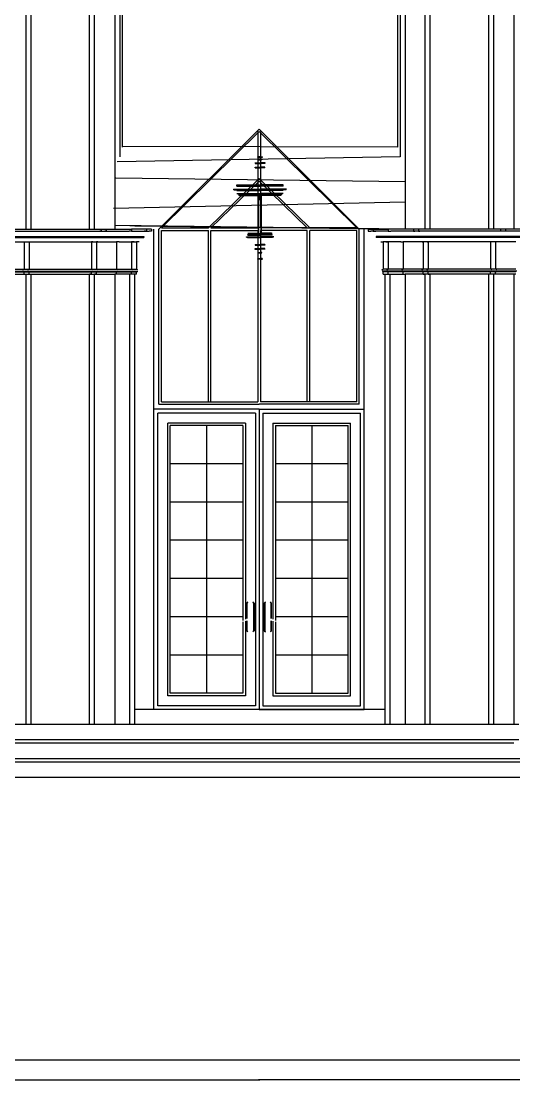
# Model space of a CAD drawing. Header units: metres. Extents: x -770 to 770, y 0 to 641.
# Drawn here: x -95 to 101.7, y 0 to 423.1 of the extents above; entities that cross this region are included whole.
import ezdxf

# ---------------------------------------------------------------- set-up
doc = ezdxf.new("R2010")
doc.units = ezdxf.units.M

msp = doc.modelspace()

# ---------------------------------------------------------------- linework, layer by layer
at = {"layer": 'EL-Door'}
for p, q in [((-40, 340), (0, 380)), ((-39, 340.5), (0, 379)), ((-0.5, 379), (-0.5, 340.5)), ((40, 340), (0, 380)), ((39, 340.5), (0, 379)), ((0.5, 379), (0.5, 340.5)), ((-20.24, 340.5), (0, 360.25)), ((20.24, 340.5), (0, 360.25)), ((-19.24, 340.5), (0, 359.25)), ((19.24, 340.5), (0, 359.25)), ((-42, 268), (-42, 340)), ((-40, 270), (-40, 340)), ((-39, 340.5), (-20.24, 340.5)), ((-39, 339.5), (-20.25, 339.5)), ((-39, 271), (-39, 339.5)), ((-20.25, 271), (-20.25, 339.5)), ((-19.25, 339.5), (-0.5, 339.5)), ((-19.25, 271), (-19.25, 339.5)), ((-19.24, 340.5), (-0.5, 340.5)), ((-0.5, 339.5), (-0.5, 271)), ((19.24, 340.5), (0.5, 340.5)), ((19.25, 339.5), (0.5, 339.5)), ((0.5, 339.5), (0.5, 271)), ((19.25, 271), (19.25, 339.5)), ((39, 340.5), (20.24, 340.5)), ((39, 339.5), (20.25, 339.5)), ((20.25, 271), (20.25, 339.5)), ((39, 271), (39, 339.5)), ((40, 270), (40, 340)), ((42, 268), (42, 340)), ((-39, 271), (-0.5, 271)), ((39, 271), (0.5, 271)), ((-42, 148), (-42, 268)), ((0, 268), (-42, 268)), ((-40, 270), (0, 270)), ((40, 270), (0, 270)), ((0, 268), (0, 148)), ((0, 268), (0, 148)), ((0, 268), (42, 268)), ((42, 148), (42, 268)), ((-1.5, 266.5), (-40.5, 266.5)), ((-40.5, 149.5), (-40.5, 266.5)), ((-36.5, 153.5), (-36.5, 262.5)), ((-5.5, 262.5), (-36.5, 262.5)), ((-5.5, 262.5), (-5.5, 184.08)), ((-1.5, 266.5), (-1.5, 149.5)), ((1.5, 266.5), (1.5, 149.5)), ((1.5, 266.5), (40.5, 266.5)), ((5.5, 262.5), (5.5, 184.08)), ((5.5, 262.5), (36.5, 262.5)), ((36.5, 153.5), (36.5, 262.5)), ((40.5, 149.5), (40.5, 266.5)), ((-6.5, 261.5), (-35.5, 261.5)), ((-35.5, 154.5), (-35.5, 261.5)), ((-21, 261.5), (-21, 154.5)), ((-6.5, 261.5), (-6.5, 183.58)), ((6.5, 261.5), (6.5, 183.58)), ((6.5, 261.5), (35.5, 261.5)), ((21, 261.5), (21, 154.5)), ((35.5, 154.5), (35.5, 261.5)), ((-6.5, 246.21), (-35.5, 246.21)), ((35.5, 246.21), (6.5, 246.21)), ((-6.5, 230.93), (-35.5, 230.93)), ((35.5, 230.93), (6.5, 230.93)), ((-6.5, 215.64), (-35.5, 215.64)), ((35.5, 215.64), (6.5, 215.64)), ((-6.5, 200.36), (-35.5, 200.36)), ((35.5, 200.36), (6.5, 200.36)), ((-5, 190.5), (-4.5, 191)), ((-5, 184.34), (-5, 190.5)), ((-4.75, 190.5), (-4.5, 190.75)), ((-4.75, 184.43), (-4.75, 190.5)), ((-4.5, 191), (-4.5, 191)), ((-2.5, 191), (-2.5, 191)), ((-2.5, 191), (-2, 190.5)), ((-2.5, 190.75), (-2.25, 190.5)), ((-2.25, 190.5), (-2.25, 179.5)), ((-2, 190.5), (-2, 179.5)), ((2.5, 191), (2, 190.5)), ((2, 190.5), (2, 179.5)), ((2.5, 190.75), (2.25, 190.5)), ((2.25, 190.5), (2.25, 179.5)), ((2.5, 191), (2.5, 191)), ((5, 190.5), (4.5, 191)), ((4.5, 191), (4.5, 191)), ((4.75, 190.5), (4.5, 190.75)), ((4.75, 184.43), (4.75, 190.5)), ((5, 184.34), (5, 190.5)), ((-6.5, 185.07), (-35.5, 185.07)), ((-6.5, 183), (-6.5, 154.5)), ((-5.5, 183.32), (-5.5, 153.5)), ((-5, 179.5), (-5, 183.46)), ((-4.75, 179.5), (-4.75, 183.5)), ((4.75, 179.5), (4.75, 183.5)), ((5, 179.5), (5, 183.46)), ((5.5, 183.32), (5.5, 153.5)), ((35.5, 185.07), (6.5, 185.07)), ((6.5, 183), (6.5, 154.5)), ((-4.5, 179), (-5, 179.5)), ((-4.5, 179.25), (-4.75, 179.5)), ((-4.5, 179), (-4.5, 179)), ((-2, 179.5), (-2.5, 179)), ((-2.25, 179.5), (-2.5, 179.25)), ((-2.5, 179), (-2.5, 179)), ((2, 179.5), (2.5, 179)), ((2.25, 179.5), (2.5, 179.25)), ((2.5, 179), (2.5, 179)), ((4.5, 179), (5, 179.5)), ((4.5, 179.25), (4.75, 179.5)), ((4.5, 179), (4.5, 179)), ((-6.5, 169.79), (-35.5, 169.79)), ((35.5, 169.79), (6.5, 169.79)), ((-5.5, 153.5), (-36.5, 153.5)), ((-6.5, 154.5), (-35.5, 154.5)), ((5.5, 153.5), (36.5, 153.5)), ((6.5, 154.5), (35.5, 154.5)), ((-1.5, 149.5), (-40.5, 149.5)), ((1.5, 149.5), (40.5, 149.5)), ((0, 148), (-42, 148)), ((0, 148), (42, 148))]:
    msp.add_line(p, q, dxfattribs=at)
at = {"layer": 'EL-Stair'}
for p, q in [((103.71, 142, -115.5), (-103.09, 142)), ((-103.09, 136), (103.71, 136, -115.5)), ((-115.09, 128.5), (115.71, 128.5, -115.5)), ((-127.09, 121), (127.71, 121, -115.5))]:
    msp.add_line(p, q, dxfattribs=at)
at = {"layer": 'FP-Footing'}
for p, q in [((-769.69, 8, -523), (769.69, 8, -523.01)), ((-769.69, 0, -523), (0.31, 0)), ((769.69, 0, -523.01), (-0.31, 0))]:
    msp.add_line(p, q, dxfattribs=at)
at = {"layer": 'FP-Hatch'}
for p, q in [((-0.49, 368.93), (-0.61, 368.81)), ((-0.61, 368.81), (-0.61, 368.81)), ((-0.61, 368.81), (-0.49, 368.69)), ((-0.39, 368.93), (-0.49, 368.93)), ((-0.42, 368.69), (-0.49, 368.69)), ((-0.42, 368.69), (0.37, 368.69)), ((0.37, 368.93), (-0.39, 368.93)), ((0.37, 368.93), (1.12, 368.93)), ((1.15, 368.69), (0.37, 368.69)), ((1.12, 368.93), (1.22, 368.93)), ((1.15, 368.69), (1.22, 368.69)), ((1.22, 368.93), (1.34, 368.81)), ((1.34, 368.81), (1.22, 368.69)), ((1.34, 368.81), (1.34, 368.81)), ((-1.67, 366.48), (-1.58, 366.48)), ((-1.58, 366.48), (0.37, 366.48)), ((-1.58, 366.48), (-1.58, 366.24)), ((-1.58, 366.24), (0.37, 366.24)), ((-1.58, 364.53), (-1.58, 364.77)), ((-1.58, 364.77), (-1.34, 364.77)), ((-1.58, 364.53), (0.37, 364.53)), ((-1.34, 364.77), (0.37, 364.77)), ((-0.24, 367.96), (-0.36, 367.84)), ((-0.36, 367.84), (-0.36, 367.72)), ((-0.36, 367.72), (0.37, 367.72)), ((-0.24, 367.96), (0.37, 367.96)), ((0.98, 367.96), (0.37, 367.96)), ((1.1, 367.72), (0.37, 367.72)), ((2.32, 366.48), (0.37, 366.48)), ((2.32, 366.24), (0.37, 366.24)), ((2.07, 364.77), (0.37, 364.77)), ((2.32, 364.53), (0.37, 364.53)), ((0.98, 367.96), (1.1, 367.84)), ((1.1, 367.84), (1.1, 367.72)), ((2.32, 364.77), (2.07, 364.77)), ((2.4, 366.48), (2.32, 366.48)), ((2.32, 366.48), (2.32, 366.24)), ((2.32, 364.53), (2.32, 364.77)), ((-10.2, 355.98), (-10.11, 355.98)), ((-10.11, 355.75), (-10.11, 355.98)), ((-10.11, 355.98), (0.37, 355.98)), ((-10.11, 355.75), (-9.14, 355.75)), ((-9.14, 355.75), (0.37, 355.75)), ((-8.9, 357.22), (-8.9, 357.7)), ((-8.9, 357.7), (0.37, 357.7)), ((-8.9, 357.22), (0.37, 357.22)), ((-8.9, 355.51), (0.37, 355.51)), ((9.63, 357.7), (0.37, 357.7)), ((9.63, 357.22), (0.37, 357.22)), ((10.85, 355.98), (0.37, 355.98)), ((9.87, 355.75), (0.37, 355.75)), ((9.63, 355.51), (0.37, 355.51)), ((9.63, 357.22), (9.63, 357.7)), ((10.85, 355.75), (9.87, 355.75)), ((10.85, 355.75), (10.85, 355.98)), ((10.94, 355.98), (10.85, 355.98)), ((-8.9, 354.29), (-8.7, 354.29)), ((-8.7, 354.29), (0.37, 354.29)), ((-8.26, 354.05), (-8.46, 354.05)), ((-8.26, 354.05), (0.37, 354.05)), ((-8.15, 353.56), (-8.25, 353.56)), ((-8.15, 353.56), (0.12, 353.56)), ((-7.91, 353.46), (-0.22, 353.46)), ((-0.22, 338.32), (-0.22, 353.56)), ((-0.12, 338.32), (-0.12, 353.56)), ((0.61, 354.05), (0.12, 354.05)), ((0.12, 354.05), (0.12, 351.61)), ((9.43, 354.29), (0.37, 354.29)), ((8.99, 354.05), (0.37, 354.05)), ((0.61, 351.61), (0.61, 354.05)), ((8.89, 353.56), (0.61, 353.56)), ((0.85, 338.32), (0.85, 353.56)), ((0.95, 338.32), (0.95, 353.56)), ((8.64, 353.46), (0.95, 353.46)), ((8.89, 353.56), (8.99, 353.56)), ((8.99, 354.05), (9.19, 354.05)), ((9.63, 354.29), (9.43, 354.29)), ((-5.1, 336.9), (-5.02, 336.9)), ((-5.02, 336.79), (-5.02, 336.9)), ((-5.02, 336.9), (0.37, 336.9)), ((-5.02, 336.79), (-4.77, 336.79)), ((-4.77, 336.79), (0.37, 336.79)), ((-4.65, 336.66), (-3.69, 336.66)), ((-4.44, 338.32), (-4.53, 338.28)), ((-4.51, 337.59), (-4.51, 337.83)), ((-4.51, 337.83), (0.37, 337.83)), ((-4.51, 337.59), (0.37, 337.59)), ((-4.44, 338.32), (0.37, 338.32)), ((-4.22, 338.42), (-0.22, 338.42)), ((-3.69, 336.66), (0.37, 336.66)), ((5.18, 338.32), (0.37, 338.32)), ((5.24, 337.83), (0.37, 337.83)), ((5.24, 337.59), (0.37, 337.59)), ((5.75, 336.9), (0.37, 336.9)), ((5.51, 336.79), (0.37, 336.79)), ((4.42, 336.66), (0.37, 336.66)), ((4.95, 338.42), (0.95, 338.42)), ((5.39, 336.66), (4.42, 336.66)), ((5.18, 338.32), (5.26, 338.28)), ((5.24, 337.59), (5.24, 337.83)), ((5.75, 336.79), (5.51, 336.79)), ((5.75, 336.79), (5.75, 336.9)), ((5.84, 336.9), (5.75, 336.9)), ((-1.67, 331.97), (-1.58, 331.97)), ((-1.58, 333.92), (0.37, 333.92)), ((-1.58, 333.92), (-1.58, 333.68)), ((-1.58, 333.68), (-1.34, 333.68)), ((-1.58, 332.22), (0.37, 332.22)), ((-1.58, 331.97), (-1.58, 332.22)), ((-1.58, 331.97), (0.37, 331.97)), ((-1.34, 333.68), (0.37, 333.68)), ((-0.36, 330.74), (0.37, 330.74)), ((-0.36, 330.61), (-0.36, 330.74)), ((-0.24, 330.49), (-0.36, 330.61)), ((-0.24, 330.49), (0.37, 330.49)), ((2.32, 333.92), (0.37, 333.92)), ((2.07, 333.68), (0.37, 333.68)), ((2.32, 332.22), (0.37, 332.22)), ((2.32, 331.97), (0.37, 331.97)), ((1.1, 330.74), (0.37, 330.74)), ((0.98, 330.49), (0.37, 330.49)), ((0.98, 330.49), (1.1, 330.61)), ((1.1, 330.61), (1.1, 330.74)), ((2.32, 333.68), (2.07, 333.68)), ((2.32, 333.92), (2.32, 333.68)), ((2.32, 331.97), (2.32, 332.22)), ((2.4, 331.97), (2.32, 331.97)), ((-0.61, 328.18), (-0.49, 328.3)), ((-0.49, 328.05), (-0.61, 328.18)), ((-0.61, 328.18), (-0.61, 328.18)), ((-0.42, 328.3), (-0.49, 328.3)), ((-0.39, 328.05), (-0.49, 328.05)), ((-0.42, 328.3), (0.37, 328.3)), ((0.37, 328.05), (-0.39, 328.05)), ((1.15, 328.3), (0.37, 328.3)), ((0.37, 328.05), (1.12, 328.05)), ((1.12, 328.05), (1.22, 328.05)), ((1.15, 328.3), (1.22, 328.3)), ((1.34, 328.18), (1.22, 328.3)), ((1.22, 328.05), (1.34, 328.18)), ((1.34, 328.18), (1.34, 328.18))]:
    msp.add_line(p, q, dxfattribs=at)
at = {"layer": 'FP-Proposed Wall'}
for p, q in [((-91.09, 340), (-91.09, 449.78)), ((-67.69, 340), (-67.69, 449.78)), ((68.32, 340), (68.32, 449.78)), ((91.71, 340), (91.71, 449.78)), ((101.71, 449.78, -115.5), (101.71, 340, -115.5)), ((-55.69, 447.78), (-55.69, 368.86)), ((-54.69, 446.78), (-54.69, 372.72)), ((55.3, 446.78), (55.3, 372.72)), ((56.3, 447.78), (56.3, 368.86)), ((55.3, 372.72), (-54.53, 372.99)), ((56.3, 368.86), (-56.65, 366.93)), ((58.3, 358.89), (-57.17, 360.44)), ((58.3, 350.8), (-58.1, 348.33)), ((-107.84, 340), (-50.94, 340)), ((-106.84, 339.25), (-51.94, 339.25)), ((-63.07, 339.25), (-63.57, 339.25)), ((-63.07, 340), (-63.07, 339.25)), ((-59.69, 340), (-59.69, 340)), ((-58.69, 340), (-58.69, 340)), ((58.3, 340), (-57.67, 341.44)), ((-50.94, 339.25), (-51.94, 339.25)), ((52.3, 340), (-51.67, 341.29)), ((-51.02, 339.25), (-43.94, 339.25)), ((-50.94, 340), (-50.94, 339.25)), ((-44.94, 339.25), (-45.94, 339.25)), ((-44.94, 340), (-44.94, 339.25)), ((51.64, 339.25), (44.57, 339.25)), ((45.57, 340), (45.57, 339.25)), ((45.57, 339.25), (46.57, 339.25)), ((50.3, 340), (50.3, 340)), ((51.57, 340), (51.57, 339.25)), ((108.46, 340, -115.5), (51.57, 340)), ((51.57, 339.25), (52.57, 339.25)), ((52.3, 340), (52.3, 340)), ((107.46, 339.25, -115.5), (52.57, 339.25)), ((63.69, 340), (63.69, 339.25)), ((63.69, 339.25), (64.19, 339.25)), ((96.34, 339.25), (95.84, 339.25)), ((96.34, 340), (96.34, 339.25)), ((-104.71, 337.12), (-46.07, 337.12)), ((-104.71, 336.62), (-46.1, 336.62)), ((-101.84, 335), (-56.94, 335)), ((-93.71, 337.12), (-93.71, 336.62)), ((-92.34, 335), (-91.84, 335)), ((-91.84, 335), (-91.84, 324)), ((-66.94, 335), (-66.94, 324)), ((-66.44, 335), (-66.94, 335)), ((-65.07, 337.12), (-65.07, 336.62)), ((-56.94, 335), (-56.94, 324)), ((-55.94, 335), (-56.94, 335)), ((-56.34, 335), (-56.84, 335)), ((-55.94, 335), (-48.94, 335)), ((-54.07, 337.12), (-54.07, 336.62)), ((-50.94, 335), (-50.94, 324)), ((-49.94, 335), (-50.94, 335)), ((-48.07, 337.12), (-48.07, 336.62)), ((105.34, 337.12, -115.5), (46.69, 337.12)), ((54.69, 336.62), (46.72, 336.62)), ((48.69, 337.12), (48.69, 336.62)), ((56.57, 335), (49.57, 335)), ((50.57, 335), (51.57, 335)), ((51.57, 335), (51.57, 324)), ((54.69, 337.12), (54.69, 336.62)), ((105.34, 336.62, -115.5), (54.72, 336.62)), ((56.57, 335), (57.57, 335)), ((56.97, 335), (57.47, 335)), ((57.57, 335), (57.57, 324)), ((102.46, 335, -115.5), (57.57, 335)), ((65.69, 337.12), (65.69, 336.62)), ((67.07, 335), (67.57, 335)), ((67.57, 335), (67.57, 324)), ((92.46, 335), (92.46, 324)), ((92.96, 335), (92.46, 335)), ((94.34, 337.12), (94.34, 336.62)), ((-102.28, 323.25), (-48.5, 323.25)), ((-101.84, 324), (-56.94, 324)), ((-101.84, 323), (-56.94, 323)), ((-101.09, 322), (-57.69, 322)), ((-92.39, 323.72), (-91.84, 324)), ((-91.84, 322), (-91.84, 323)), ((-91.84, 322), (-91.09, 322)), ((-91.09, 142), (-91.09, 322)), ((-66.94, 322), (-67.69, 322)), ((-67.69, 142), (-67.69, 322)), ((-66.39, 323.72), (-66.94, 324)), ((-66.94, 322), (-66.94, 323)), ((-57.69, 322), (-57.69, 142)), ((-56.94, 322), (-57.69, 322)), ((-56.39, 323.72), (-56.94, 324)), ((-56.94, 323), (-56.75, 323)), ((-56.94, 322), (-56.94, 323)), ((-49.69, 322), (-56.94, 322)), ((-56.84, 324), (-48.94, 324)), ((-56.75, 323), (-48.94, 323)), ((-50.94, 322), (-51.69, 322)), ((-51.69, 142), (-51.69, 322)), ((-50.39, 323.72), (-50.94, 324)), ((-50.94, 322), (-50.94, 323)), ((102.9, 323.25, -115.5), (49.13, 323.25)), ((57.47, 324), (49.57, 324)), ((57.38, 323), (49.57, 323)), ((50.32, 322), (57.57, 322)), ((51.02, 323.72), (51.57, 324)), ((51.57, 322), (51.57, 323)), ((51.57, 322), (52.32, 322)), ((52.32, 142), (52.32, 322)), ((57.02, 323.72), (57.57, 324)), ((57.57, 323), (57.38, 323)), ((102.46, 324, -115.5), (57.57, 324)), ((57.57, 322), (57.57, 323)), ((102.46, 323, -115.5), (57.57, 323)), ((57.57, 322), (58.32, 322)), ((101.71, 322, -115.5), (58.32, 322)), ((58.32, 322), (58.32, 142)), ((67.02, 323.72), (67.57, 324)), ((67.57, 322), (67.57, 323)), ((67.57, 322), (68.32, 322)), ((68.32, 142), (68.32, 322)), ((92.46, 322), (91.71, 322)), ((91.71, 142), (91.71, 322)), ((93.01, 323.72), (92.46, 324)), ((92.46, 322), (92.46, 323)), ((101.71, 322, -115.5), (101.71, 142, -115.5)), ((102.46, 322, -115.5), (101.71, 322, -115.5)), ((50.32, 148), (-49.69, 148)), ((101.71, 134.5, -115.5), (-101.09, 134.5)), ((113.71, 127, -115.5), (-113.09, 127))]:
    msp.add_line(p, q, dxfattribs=at)
at = {"layer": 'FP-Stair'}
for p, q in [((-93.09, 340), (-93.09, 449.78)), ((-65.69, 340), (-65.69, 449.78)), ((-57.69, 449.78), (-57.69, 340)), ((58.32, 449.78), (58.32, 340)), ((66.32, 340), (66.32, 449.78)), ((93.71, 340), (93.71, 449.78)), ((-61.07, 339.25), (-61.57, 339.25)), ((-61.07, 340), (-61.07, 339.25)), ((-42.94, 340), (-50.94, 340)), ((50.3, 340), (-49.67, 341.24)), ((-42.94, 339.25), (-43.94, 339.25)), ((-42.94, 340), (-42.94, 339.25)), ((43.57, 340), (43.57, 339.25)), ((43.57, 340), (51.57, 340)), ((43.57, 339.25), (44.57, 339.25)), ((61.69, 340), (61.69, 339.25)), ((61.69, 339.25), (62.19, 339.25)), ((98.34, 339.25), (97.84, 339.25)), ((98.34, 340), (98.34, 339.25)), ((-94.34, 335), (-93.84, 335)), ((-93.84, 335), (-93.84, 324)), ((-64.94, 335), (-64.94, 324)), ((-64.44, 335), (-64.94, 335)), ((-63.07, 337.12), (-63.07, 336.62)), ((-48.94, 335), (-48.94, 324)), ((-47.94, 335), (-48.94, 335)), ((-46.07, 337.12), (-46.07, 336.62)), ((46.69, 337.12), (46.69, 336.62)), ((48.57, 335), (49.57, 335)), ((49.57, 335), (49.57, 324)), ((63.69, 337.12), (63.69, 336.62)), ((65.07, 335), (65.57, 335)), ((65.57, 335), (65.57, 324)), ((94.46, 335), (94.46, 324)), ((94.96, 335), (94.46, 335)), ((96.34, 337.12), (96.34, 336.62)), ((-94.39, 323.72), (-93.84, 324)), ((-93.84, 323), (-94.03, 323)), ((-93.84, 322), (-93.84, 323)), ((-93.84, 322), (-93.09, 322)), ((-93.09, 142), (-93.09, 322)), ((-65.69, 142), (-65.69, 322)), ((-64.94, 322), (-65.69, 322)), ((-64.39, 323.72), (-64.94, 324)), ((-64.94, 323), (-64.75, 323)), ((-64.94, 322), (-64.94, 323)), ((-48.94, 322), (-49.69, 322)), ((-49.69, 142), (-49.69, 322)), ((-48.39, 323.72), (-48.94, 324)), ((-48.94, 323), (-48.75, 323)), ((-48.94, 322), (-48.94, 323)), ((49.02, 323.72), (49.57, 324)), ((49.57, 323), (49.38, 323)), ((49.57, 322), (49.57, 323)), ((49.57, 322), (50.32, 322)), ((50.32, 142), (50.32, 322)), ((65.02, 323.72), (65.57, 324)), ((65.57, 323), (65.38, 323)), ((65.57, 322), (65.57, 323)), ((65.57, 322), (66.32, 322)), ((66.32, 142), (66.32, 322)), ((93.71, 142), (93.71, 322)), ((94.46, 322), (93.71, 322)), ((95.01, 323.72), (94.46, 324)), ((94.46, 323), (94.65, 323)), ((94.46, 322), (94.46, 323))]:
    msp.add_line(p, q, dxfattribs=at)

doc.saveas('drawing.dxf')
